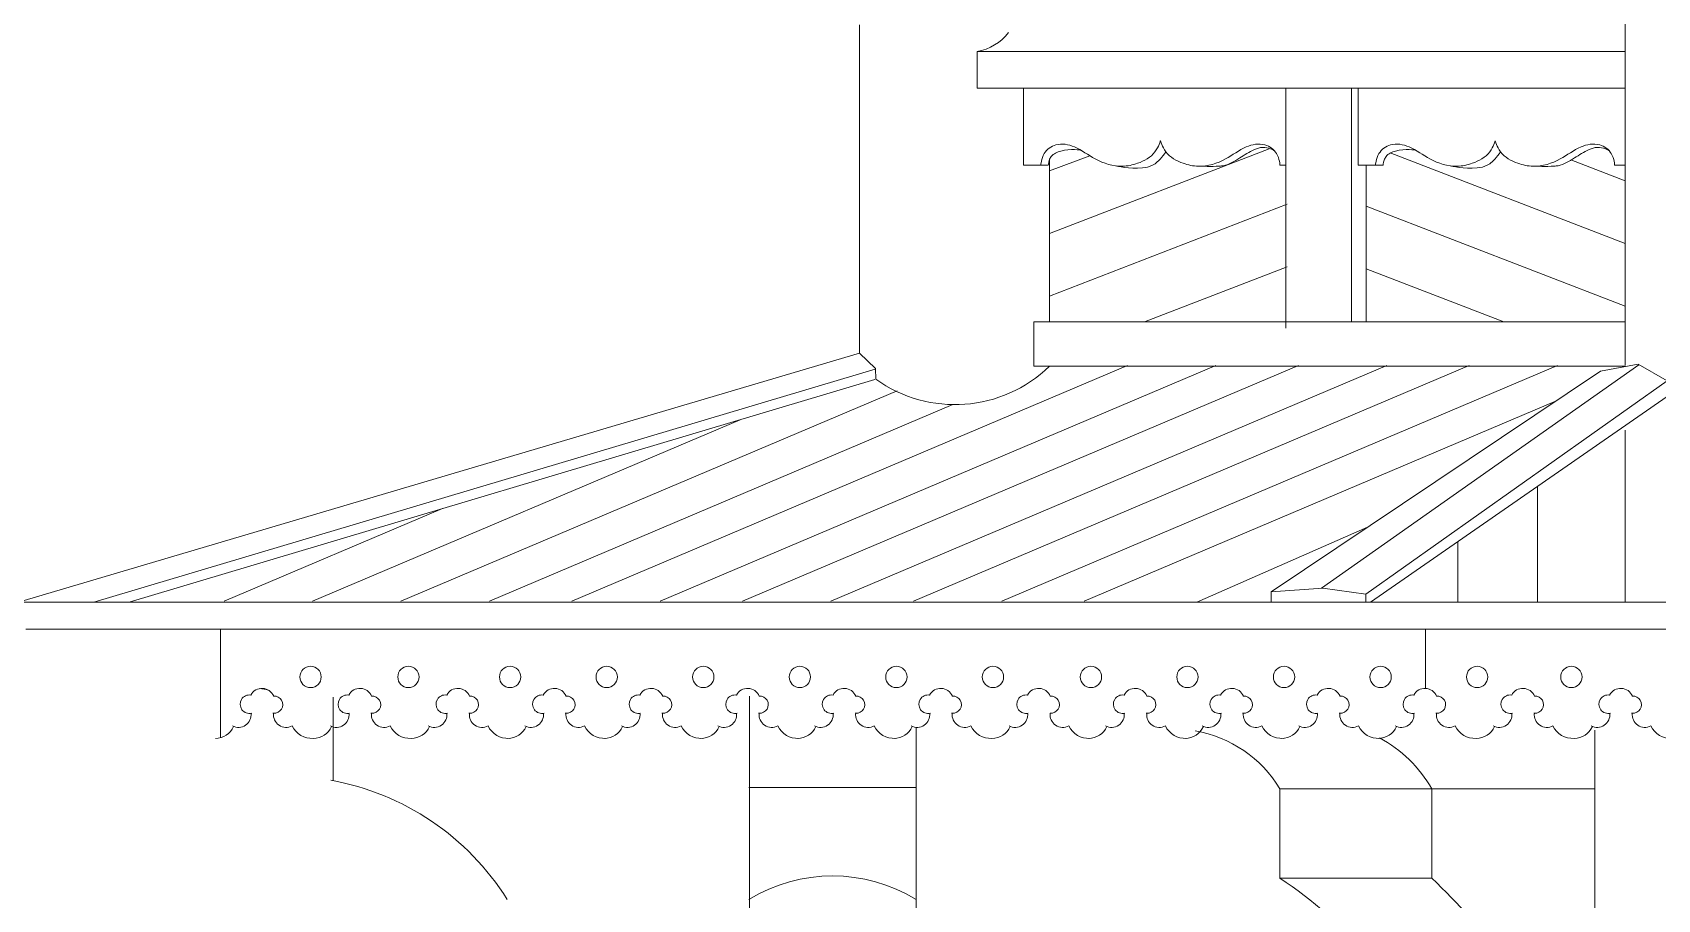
# Model space of a CAD drawing. Header units: millimetres. Extents: x 2399 to 111977, y 1313 to 59551.
# Drawn here: x 92001 to 94920, y 43119 to 44675 of the extents above; entities that cross this region are included whole.
import ezdxf

# ---------------------------------------------------------------- set-up
doc = ezdxf.new("R2010")
doc.units = ezdxf.units.MM
doc.layers.add('main line', color=7, linetype='Continuous', lineweight=13)

msp = doc.modelspace()

# ---------------------------------------------------------------- linework, layer by layer
at = {"layer": 'main line', "color": 7, "linetype": 'Continuous', "lineweight": 13}
for p, q in [((93486.385, 44099.7524), (93486.385, 44689.3849)), ((94861.6403, 44078.4636), (94861.6403, 44695.0792)), ((93697.5978, 44575.4817), (93697.5978, 44641.194)), ((93697.5978, 44641.194), (94861.6403, 44641.194)), ((94861.6403, 44575.4817), (93697.5978, 44575.4817)), ((93780.7741, 44575.4817), (93780.7741, 44437.639)), ((93780.7741, 44575.4817), (93780.7741, 44437.639)), ((94252.424, 44575.4817), (94252.424, 44145.0225)), ((94369.7833, 44575.4817), (94369.7833, 44156.0388)), ((94381.8644, 44437.639), (94381.8644, 44575.4817)), ((93827.4512, 44314.7644), (94222.5039, 44466.9319)), ((93827.4512, 44427.0821), (93900.0224, 44454.3504)), ((93827.4512, 44156.0388), (93827.4512, 44446.3348)), ((94861.6403, 44296.7852), (94439.8059, 44459.2685)), ((94861.6403, 44409.1029), (94763.9439, 44446.7338)), ((93780.7741, 44437.639), (93825.6459, 44437.639)), ((94381.8644, 44437.639), (94426.7362, 44437.639)), ((94396.5343, 44437.639), (94396.5343, 44156.0388)), ((93827.4512, 44202.4467), (94254.7837, 44367.0478)), ((94861.6403, 44184.4675), (94396.5343, 44363.6183)), ((93998.564, 44156.0388), (94254.7837, 44254.7302)), ((94643.8504, 44156.0388), (94396.5343, 44251.3007)), ((93799.7917, 44076.3876), (93799.7917, 44156.0388)), ((94861.6403, 44156.0388), (93799.7917, 44156.0388)), ((93486.385, 44099.7524), (91976.5346, 43653.0779)), ((93486.385, 44099.7524), (93515.5209, 44072.1832)), ((93514.6456, 44071.2866), (92111.5276, 43653.0779)), ((93967.9927, 44077.8236), (92969.801, 43654.5139)), ((94126.7401, 44077.8236), (93128.5485, 43654.5139)), ((94274.719, 44077.8236), (93276.5274, 43654.5139)), ((94433.4665, 44077.8236), (93435.2749, 43654.5139)), ((93515.713, 44053.2614), (93515.5209, 44072.1832)), ((94581.4454, 44077.8236), (93583.2538, 43654.5139)), ((94740.1929, 44077.8236), (93742.0012, 43654.5139)), ((94861.9806, 44076.3876), (93799.7917, 44076.3876)), ((94816.9854, 44067.7659), (94225.7358, 43671.4553)), ((94316.3141, 43677.7982), (94886.2095, 44079.1995)), ((94885.1005, 44079.8326), (94816.9854, 44067.7659)), ((94830.2087, 44076.6294), (94829.8479, 44076.3876)), ((94885.1005, 44079.8326), (94936.7733, 44050.3336)), ((92175.2419, 43653.0779), (93514.2466, 44052.368)), ((94936.7733, 44050.3336), (94395.9037, 43667.2926)), ((93553.9958, 44032.3327), (92663.0747, 43654.5139)), ((93654.2958, 44007.5465), (92821.8221, 43654.5139)), ((94735.2248, 44012.9624), (93889.9801, 43654.5139)), ((94404.2495, 43653.0779), (94936.7733, 44022.1034)), ((93272.5112, 43980.2827), (92504.3272, 43654.5139)), ((94861.4691, 43653.0779), (94861.4691, 43961.6816)), ((94703.8921, 43860.7226), (94703.8921, 43653.0779)), ((92737.6964, 43820.8014), (92345.5798, 43654.5139)), ((94092.3829, 43653.0779), (94398.5712, 43787.3057)), ((94561.0605, 43761.7439), (94561.0605, 43653.0779)), ((94318.5844, 43677.9572), (94225.7358, 43671.4553)), ((94225.7358, 43671.4553), (94225.7358, 43653.0779)), ((94318.5844, 43677.9572), (94395.9037, 43667.2926)), ((94395.9037, 43667.2926), (94395.9037, 43653.0779)), ((95624.6241, 43653.0779), (91976.5346, 43653.0779)), ((95590.3616, 43604.6554), (91989.4394, 43604.6554)), ((92338.8576, 43409.4751), (92338.8576, 43604.6554)), ((94503.0005, 43498.1443), (94503.0005, 43604.6554)), ((92541.1129, 43332.492), (92541.1129, 43482.5671)), ((93288.8886, 41366.0396), (93288.8886, 43484.1973)), ((93588.0987, 43428.5804), (93588.0987, 42711.3893)), ((94806.8814, 43422.9874), (94806.8814, 40699.7372)), ((93588.0987, 43320.4322), (93288.0987, 43320.4322)), ((94241.5572, 43157.1995), (94241.5572, 43317.9479)), ((94514.1316, 43317.9479), (94241.5572, 43317.9479)), ((94806.0915, 43317.9479), (94514.1316, 43317.9479)), ((94514.1316, 43157.1995), (94514.1316, 43317.9479)), ((93588.0987, 43215.7717), (93588.0987, 43020.7197)), ((94241.5572, 43157.1995), (94514.1316, 43157.1995))]:
    msp.add_line(p, q, dxfattribs=at)
at = {"layer": 'main line', "color": 7, "linetype": 'Continuous', "lineweight": 13, "flags": 128}
for points in [[(92395.0096, 43453.5136, -1.219803903), (92393.5791, 43486.1955, -0.63216014), (92434.5431, 43484.1973, -1.067465283), (92434.3084, 43453.5136, 0.60309642), (92467.7001, 43430.7474)], [(92570.8763, 43453.5136, -1.219803903), (92569.4458, 43486.1955, -0.63216014), (92610.4098, 43484.1973, -1.067465283), (92610.1751, 43453.5136, 0.60309642), (92643.5668, 43430.7474)], [(92746.7429, 43453.5136, -1.219803903), (92745.3125, 43486.1955, -0.63216014), (92786.2765, 43484.1973, -1.067465283), (92786.0418, 43453.5136, 0.60309642), (92819.4335, 43430.7474)], [(92746.7429, 43453.5136, -1.219803903), (92745.3125, 43486.1955, -0.63216014), (92786.2765, 43484.1973, -1.067465283), (92786.0418, 43453.5136, 0.60309642), (92819.4335, 43430.7474)], [(92746.7429, 43453.5136, -1.219803903), (92745.3125, 43486.1955, -0.63216014), (92786.2765, 43484.1973, -1.067465283), (92786.0418, 43453.5136, 0.60309642), (92819.4335, 43430.7474)], [(92746.7429, 43453.5136, -1.219803903), (92745.3125, 43486.1955, -0.63216014), (92786.2765, 43484.1973, -1.067465283), (92786.0418, 43453.5136, 0.60309642), (92819.4335, 43430.7474)], [(92746.7429, 43453.5136, -1.219803903), (92745.3125, 43486.1955, -0.63216014), (92786.2765, 43484.1973, -1.067465283), (92786.0418, 43453.5136, 0.60309642), (92819.4335, 43430.7474)], [(92746.7429, 43453.5136, -1.219803903), (92745.3125, 43486.1955, -0.63216014), (92786.2765, 43484.1973, -1.067465283), (92786.0418, 43453.5136, 0.60309642), (92819.4335, 43430.7474)], [(92920.1549, 43453.5136, -1.219803903), (92918.7245, 43486.1955, -0.63216014), (92959.6885, 43484.1973, -1.067465283), (92959.4537, 43453.5136, 0.60309642), (92992.8455, 43430.7474)], [(92920.1549, 43453.5136, -1.219803903), (92918.7245, 43486.1955, -0.63216014), (92959.6885, 43484.1973, -1.067465283), (92959.4537, 43453.5136, 0.60309642), (92992.8455, 43430.7474)], [(92920.1549, 43453.5136, -1.219803903), (92918.7245, 43486.1955, -0.63216014), (92959.6885, 43484.1973, -1.067465283), (92959.4537, 43453.5136, 0.60309642), (92992.8455, 43430.7474)], [(92920.1549, 43453.5136, -1.219803903), (92918.7245, 43486.1955, -0.63216014), (92959.6885, 43484.1973, -1.067465283), (92959.4537, 43453.5136, 0.60309642), (92992.8455, 43430.7474)], [(92920.1549, 43453.5136, -1.219803903), (92918.7245, 43486.1955, -0.63216014), (92959.6885, 43484.1973, -1.067465283), (92959.4537, 43453.5136, 0.60309642), (92992.8455, 43430.7474)], [(92920.1549, 43453.5136, -1.219803903), (92918.7245, 43486.1955, -0.63216014), (92959.6885, 43484.1973, -1.067465283), (92959.4537, 43453.5136, 0.60309642), (92992.8455, 43430.7474)], [(93093.5669, 43453.5136, -1.219803903), (93092.1364, 43486.1955, -0.63216014), (93133.1005, 43484.1973, -1.067465283), (93132.8657, 43453.5136, 0.60309642), (93166.2575, 43430.7474)], [(93093.5669, 43453.5136, -1.219803903), (93092.1364, 43486.1955, -0.63216014), (93133.1005, 43484.1973, -1.067465283), (93132.8657, 43453.5136, 0.60309642), (93166.2575, 43430.7474)], [(93093.5669, 43453.5136, -1.219803903), (93092.1364, 43486.1955, -0.63216014), (93133.1005, 43484.1973, -1.067465283), (93132.8657, 43453.5136, 0.60309642), (93166.2575, 43430.7474)], [(93093.5669, 43453.5136, -1.219803903), (93092.1364, 43486.1955, -0.63216014), (93133.1005, 43484.1973, -1.067465283), (93132.8657, 43453.5136, 0.60309642), (93166.2575, 43430.7474)], [(93093.5669, 43453.5136, -1.219803903), (93092.1364, 43486.1955, -0.63216014), (93133.1005, 43484.1973, -1.067465283), (93132.8657, 43453.5136, 0.60309642), (93166.2575, 43430.7474)], [(93093.5669, 43453.5136, -1.219803903), (93092.1364, 43486.1955, -0.63216014), (93133.1005, 43484.1973, -1.067465283), (93132.8657, 43453.5136, 0.60309642), (93166.2575, 43430.7474)], [(93266.9788, 43453.5136, -1.219803903), (93265.5484, 43486.1955, -0.63216014), (93306.5124, 43484.1973, -1.067465283), (93306.2777, 43453.5136, 0.60309642), (93339.6694, 43430.7474)], [(93266.9788, 43453.5136, -1.219803903), (93265.5484, 43486.1955, -0.63216014), (93306.5124, 43484.1973, -1.067465283), (93306.2777, 43453.5136, 0.60309642), (93339.6694, 43430.7474)], [(93266.9788, 43453.5136, -1.219803903), (93265.5484, 43486.1955, -0.63216014), (93306.5124, 43484.1973, -1.067465283), (93306.2777, 43453.5136, 0.60309642), (93339.6694, 43430.7474)], [(93266.9788, 43453.5136, -1.219803903), (93265.5484, 43486.1955, -0.63216014), (93306.5124, 43484.1973, -1.067465283), (93306.2777, 43453.5136, 0.60309642), (93339.6694, 43430.7474)], [(93266.9788, 43453.5136, -1.219803903), (93265.5484, 43486.1955, -0.63216014), (93306.5124, 43484.1973, -1.067465283), (93306.2777, 43453.5136, 0.60309642), (93339.6694, 43430.7474)], [(93266.9788, 43453.5136, -1.219803903), (93265.5484, 43486.1955, -0.63216014), (93306.5124, 43484.1973, -1.067465283), (93306.2777, 43453.5136, 0.60309642), (93339.6694, 43430.7474)], [(93440.3908, 43453.5136, -1.219803903), (93438.9604, 43486.1955, -0.63216014), (93479.9244, 43484.1973, -1.067465283), (93479.6896, 43453.5136, 0.60309642), (93513.0814, 43430.7474)], [(93440.3908, 43453.5136, -1.219803903), (93438.9604, 43486.1955, -0.63216014), (93479.9244, 43484.1973, -1.067465283), (93479.6896, 43453.5136, 0.60309642), (93513.0814, 43430.7474)], [(93440.3908, 43453.5136, -1.219803903), (93438.9604, 43486.1955, -0.63216014), (93479.9244, 43484.1973, -1.067465283), (93479.6896, 43453.5136, 0.60309642), (93513.0814, 43430.7474)], [(93440.3908, 43453.5136, -1.219803903), (93438.9604, 43486.1955, -0.63216014), (93479.9244, 43484.1973, -1.067465283), (93479.6896, 43453.5136, 0.60309642), (93513.0814, 43430.7474)], [(93440.3908, 43453.5136, -1.219803903), (93438.9604, 43486.1955, -0.63216014), (93479.9244, 43484.1973, -1.067465283), (93479.6896, 43453.5136, 0.60309642), (93513.0814, 43430.7474)], [(93440.3908, 43453.5136, -1.219803903), (93438.9604, 43486.1955, -0.63216014), (93479.9244, 43484.1973, -1.067465283), (93479.6896, 43453.5136, 0.60309642), (93513.0814, 43430.7474)], [(93613.8028, 43453.5136, -1.219803903), (93612.3723, 43486.1955, -0.63216014), (93653.3364, 43484.1973, -1.067465283), (93653.1016, 43453.5136, 0.60309642), (93686.4934, 43430.7474)], [(93613.8028, 43453.5136, -1.219803903), (93612.3723, 43486.1955, -0.63216014), (93653.3364, 43484.1973, -1.067465283), (93653.1016, 43453.5136, 0.60309642), (93686.4934, 43430.7474)], [(93613.8028, 43453.5136, -1.219803903), (93612.3723, 43486.1955, -0.63216014), (93653.3364, 43484.1973, -1.067465283), (93653.1016, 43453.5136, 0.60309642), (93686.4934, 43430.7474)], [(93613.8028, 43453.5136, -1.219803903), (93612.3723, 43486.1955, -0.63216014), (93653.3364, 43484.1973, -1.067465283), (93653.1016, 43453.5136, 0.60309642), (93686.4934, 43430.7474)], [(93613.8028, 43453.5136, -1.219803903), (93612.3723, 43486.1955, -0.63216014), (93653.3364, 43484.1973, -1.067465283), (93653.1016, 43453.5136, 0.60309642), (93686.4934, 43430.7474)], [(93613.8028, 43453.5136, -1.219803903), (93612.3723, 43486.1955, -0.63216014), (93653.3364, 43484.1973, -1.067465283), (93653.1016, 43453.5136, 0.60309642), (93686.4934, 43430.7474)], [(93789.6695, 43453.5136, -1.219803903), (93788.239, 43486.1955, -0.63216014), (93829.203, 43484.1973, -1.067465283), (93828.9683, 43453.5136, 0.60309642), (93862.3601, 43430.7474)], [(93789.6695, 43453.5136, -1.219803903), (93788.239, 43486.1955, -0.63216014), (93829.203, 43484.1973, -1.067465283), (93828.9683, 43453.5136, 0.60309642), (93862.3601, 43430.7474)], [(93789.6695, 43453.5136, -1.219803903), (93788.239, 43486.1955, -0.63216014), (93829.203, 43484.1973, -1.067465283), (93828.9683, 43453.5136, 0.60309642), (93862.3601, 43430.7474)], [(93789.6695, 43453.5136, -1.219803903), (93788.239, 43486.1955, -0.63216014), (93829.203, 43484.1973, -1.067465283), (93828.9683, 43453.5136, 0.60309642), (93862.3601, 43430.7474)], [(93789.6695, 43453.5136, -1.219803903), (93788.239, 43486.1955, -0.63216014), (93829.203, 43484.1973, -1.067465283), (93828.9683, 43453.5136, 0.60309642), (93862.3601, 43430.7474)], [(93789.6695, 43453.5136, -1.219803903), (93788.239, 43486.1955, -0.63216014), (93829.203, 43484.1973, -1.067465283), (93828.9683, 43453.5136, 0.60309642), (93862.3601, 43430.7474)], [(93963.0814, 43453.5136, -1.219803903), (93961.651, 43486.1955, -0.63216014), (94002.615, 43484.1973, -1.067465283), (94002.3803, 43453.5136, 0.60309642), (94035.772, 43430.7474)], [(93963.0814, 43453.5136, -1.219803903), (93961.651, 43486.1955, -0.63216014), (94002.615, 43484.1973, -1.067465283), (94002.3803, 43453.5136, 0.60309642), (94035.772, 43430.7474)], [(93963.0814, 43453.5136, -1.219803903), (93961.651, 43486.1955, -0.63216014), (94002.615, 43484.1973, -1.067465283), (94002.3803, 43453.5136, 0.60309642), (94035.772, 43430.7474)], [(93963.0814, 43453.5136, -1.219803903), (93961.651, 43486.1955, -0.63216014), (94002.615, 43484.1973, -1.067465283), (94002.3803, 43453.5136, 0.60309642), (94035.772, 43430.7474)], [(93963.0814, 43453.5136, -1.219803903), (93961.651, 43486.1955, -0.63216014), (94002.615, 43484.1973, -1.067465283), (94002.3803, 43453.5136, 0.60309642), (94035.772, 43430.7474)], [(93963.0814, 43453.5136, -1.219803903), (93961.651, 43486.1955, -0.63216014), (94002.615, 43484.1973, -1.067465283), (94002.3803, 43453.5136, 0.60309642), (94035.772, 43430.7474)], [(94136.4934, 43453.5136, -1.219803903), (94135.063, 43486.1955, -0.63216014), (94176.027, 43484.1973, -1.067465283), (94175.7922, 43453.5136, 0.60309642), (94209.184, 43430.7474)], [(94136.4934, 43453.5136, -1.219803903), (94135.063, 43486.1955, -0.63216014), (94176.027, 43484.1973, -1.067465283), (94175.7922, 43453.5136, 0.60309642), (94209.184, 43430.7474)], [(94136.4934, 43453.5136, -1.219803903), (94135.063, 43486.1955, -0.63216014), (94176.027, 43484.1973, -1.067465283), (94175.7922, 43453.5136, 0.60309642), (94209.184, 43430.7474)], [(94136.4934, 43453.5136, -1.219803903), (94135.063, 43486.1955, -0.63216014), (94176.027, 43484.1973, -1.067465283), (94175.7922, 43453.5136, 0.60309642), (94209.184, 43430.7474)], [(94136.4934, 43453.5136, -1.219803903), (94135.063, 43486.1955, -0.63216014), (94176.027, 43484.1973, -1.067465283), (94175.7922, 43453.5136, 0.60309642), (94209.184, 43430.7474)], [(94136.4934, 43453.5136, -1.219803903), (94135.063, 43486.1955, -0.63216014), (94176.027, 43484.1973, -1.067465283), (94175.7922, 43453.5136, 0.60309642), (94209.184, 43430.7474)], [(94309.9054, 43453.5136, -1.219803903), (94308.4749, 43486.1955, -0.63216014), (94349.4389, 43484.1973, -1.067465283), (94349.2042, 43453.5136, 0.60309642), (94382.596, 43430.7474)], [(94309.9054, 43453.5136, -1.219803903), (94308.4749, 43486.1955, -0.63216014), (94349.4389, 43484.1973, -1.067465283), (94349.2042, 43453.5136, 0.60309642), (94382.596, 43430.7474)], [(94309.9054, 43453.5136, -1.219803903), (94308.4749, 43486.1955, -0.63216014), (94349.4389, 43484.1973, -1.067465283), (94349.2042, 43453.5136, 0.60309642), (94382.596, 43430.7474)], [(94309.9054, 43453.5136, -1.219803903), (94308.4749, 43486.1955, -0.63216014), (94349.4389, 43484.1973, -1.067465283), (94349.2042, 43453.5136, 0.60309642), (94382.596, 43430.7474)], [(94309.9054, 43453.5136, -1.219803903), (94308.4749, 43486.1955, -0.63216014), (94349.4389, 43484.1973, -1.067465283), (94349.2042, 43453.5136, 0.60309642), (94382.596, 43430.7474)], [(94309.9054, 43453.5136, -1.219803903), (94308.4749, 43486.1955, -0.63216014), (94349.4389, 43484.1973, -1.067465283), (94349.2042, 43453.5136, 0.60309642), (94382.596, 43430.7474)], [(94483.3173, 43453.5136, -1.219803903), (94481.8869, 43486.1955, -0.63216014), (94522.8509, 43484.1973, -1.067465283), (94522.6162, 43453.5136, 0.60309642), (94556.0079, 43430.7474)], [(94483.3173, 43453.5136, -1.219803903), (94481.8869, 43486.1955, -0.63216014), (94522.8509, 43484.1973, -1.067465283), (94522.6162, 43453.5136, 0.60309642), (94556.0079, 43430.7474)], [(94483.3173, 43453.5136, -1.219803903), (94481.8869, 43486.1955, -0.63216014), (94522.8509, 43484.1973, -1.067465283), (94522.6162, 43453.5136, 0.60309642), (94556.0079, 43430.7474)], [(94483.3173, 43453.5136, -1.219803903), (94481.8869, 43486.1955, -0.63216014), (94522.8509, 43484.1973, -1.067465283), (94522.6162, 43453.5136, 0.60309642), (94556.0079, 43430.7474)], [(94483.3173, 43453.5136, -1.219803903), (94481.8869, 43486.1955, -0.63216014), (94522.8509, 43484.1973, -1.067465283), (94522.6162, 43453.5136, 0.60309642), (94556.0079, 43430.7474)], [(94483.3173, 43453.5136, -1.219803903), (94481.8869, 43486.1955, -0.63216014), (94522.8509, 43484.1973, -1.067465283), (94522.6162, 43453.5136, 0.60309642), (94556.0079, 43430.7474)], [(94659.184, 43453.5136, -1.219803903), (94657.7536, 43486.1955, -0.63216014), (94698.7176, 43484.1973, -1.067465283), (94698.4828, 43453.5136, 0.60309642), (94731.8746, 43430.7474)], [(94659.184, 43453.5136, -1.219803903), (94657.7536, 43486.1955, -0.63216014), (94698.7176, 43484.1973, -1.067465283), (94698.4828, 43453.5136, 0.60309642), (94731.8746, 43430.7474)], [(94659.184, 43453.5136, -1.219803903), (94657.7536, 43486.1955, -0.63216014), (94698.7176, 43484.1973, -1.067465283), (94698.4828, 43453.5136, 0.60309642), (94731.8746, 43430.7474)], [(94659.184, 43453.5136, -1.219803903), (94657.7536, 43486.1955, -0.63216014), (94698.7176, 43484.1973, -1.067465283), (94698.4828, 43453.5136, 0.60309642), (94731.8746, 43430.7474)], [(94659.184, 43453.5136, -1.219803903), (94657.7536, 43486.1955, -0.63216014), (94698.7176, 43484.1973, -1.067465283), (94698.4828, 43453.5136, 0.60309642), (94731.8746, 43430.7474)], [(94659.184, 43453.5136, -1.219803903), (94657.7536, 43486.1955, -0.63216014), (94698.7176, 43484.1973, -1.067465283), (94698.4828, 43453.5136, 0.60309642), (94731.8746, 43430.7474)], [(94835.0507, 43453.5136, -1.219803903), (94833.6203, 43486.1955, -0.63216014), (94874.5843, 43484.1973, -1.067465283), (94874.3495, 43453.5136, 0.60309642), (94907.7413, 43430.7474)], [(94835.0507, 43453.5136, -1.219803903), (94833.6203, 43486.1955, -0.63216014), (94874.5843, 43484.1973, -1.067465283), (94874.3495, 43453.5136, 0.60309642), (94907.7413, 43430.7474)], [(94835.0507, 43453.5136, -1.219803903), (94833.6203, 43486.1955, -0.63216014), (94874.5843, 43484.1973, -1.067465283), (94874.3495, 43453.5136, 0.60309642), (94907.7413, 43430.7474)], [(94835.0507, 43453.5136, -1.219803903), (94833.6203, 43486.1955, -0.63216014), (94874.5843, 43484.1973, -1.067465283), (94874.3495, 43453.5136, 0.60309642), (94907.7413, 43430.7474)], [(94835.0507, 43453.5136, -1.219803903), (94833.6203, 43486.1955, -0.63216014), (94874.5843, 43484.1973, -1.067465283), (94874.3495, 43453.5136, 0.60309642), (94907.7413, 43430.7474)], [(94835.0507, 43453.5136, -1.219803903), (94833.6203, 43486.1955, -0.63216014), (94874.5843, 43484.1973, -1.067465283), (94874.3495, 43453.5136, 0.60309642), (94907.7413, 43430.7474)], [(92393.8118, 43453.5136, -0.60309642), (92360.4201, 43430.7474)], [(92433.1107, 43453.5136, 0.017938026), (92434.282, 43453.2697)], [(92433.1107, 43453.5136, 0.017938026), (92434.282, 43453.2697)], [(92433.1107, 43453.5136, 0.017938026), (92434.282, 43453.2697)], [(92433.1107, 43453.5136, 0.017938026), (92434.282, 43453.2697)], [(92433.1107, 43453.5136, 0.017938026), (92434.282, 43453.2697)], [(92433.1107, 43453.5136, 0.017938026), (92434.282, 43453.2697)], [(92569.6785, 43453.5136, -0.60309642), (92536.2868, 43430.7474)], [(92608.9774, 43453.5136, 0.017938026), (92610.1487, 43453.2697)], [(92608.9774, 43453.5136, 0.017938026), (92610.1487, 43453.2697)], [(92608.9774, 43453.5136, 0.017938026), (92610.1487, 43453.2697)], [(92608.9774, 43453.5136, 0.017938026), (92610.1487, 43453.2697)], [(92608.9774, 43453.5136, 0.017938026), (92610.1487, 43453.2697)], [(92608.9774, 43453.5136, 0.017938026), (92610.1487, 43453.2697)], [(92745.5452, 43453.5136, -0.60309642), (92712.1535, 43430.7474)], [(92745.5452, 43453.5136, -0.60309642), (92712.1535, 43430.7474)], [(92745.5452, 43453.5136, -0.60309642), (92712.1535, 43430.7474)], [(92745.5452, 43453.5136, -0.60309642), (92712.1535, 43430.7474)], [(92745.5452, 43453.5136, -0.60309642), (92712.1535, 43430.7474)], [(92745.5452, 43453.5136, -0.60309642), (92712.1535, 43430.7474)], [(92784.8441, 43453.5136, 0.017938026), (92786.0154, 43453.2697)], [(92784.8441, 43453.5136, 0.017938026), (92786.0154, 43453.2697)], [(92784.8441, 43453.5136, 0.017938026), (92786.0154, 43453.2697)], [(92784.8441, 43453.5136, 0.017938026), (92786.0154, 43453.2697)], [(92784.8441, 43453.5136, 0.017938026), (92786.0154, 43453.2697)], [(92784.8441, 43453.5136, 0.017938026), (92786.0154, 43453.2697)], [(92918.9572, 43453.5136, -0.60309642), (92885.5654, 43430.7474)], [(92918.9572, 43453.5136, -0.60309642), (92885.5654, 43430.7474)], [(92918.9572, 43453.5136, -0.60309642), (92885.5654, 43430.7474)], [(92918.9572, 43453.5136, -0.60309642), (92885.5654, 43430.7474)], [(92918.9572, 43453.5136, -0.60309642), (92885.5654, 43430.7474)], [(92918.9572, 43453.5136, -0.60309642), (92885.5654, 43430.7474)], [(92958.256, 43453.5136, 0.017938026), (92959.4274, 43453.2697)], [(92958.256, 43453.5136, 0.017938026), (92959.4274, 43453.2697)], [(92958.256, 43453.5136, 0.017938026), (92959.4274, 43453.2697)], [(92958.256, 43453.5136, 0.017938026), (92959.4274, 43453.2697)], [(92958.256, 43453.5136, 0.017938026), (92959.4274, 43453.2697)], [(92958.256, 43453.5136, 0.017938026), (92959.4274, 43453.2697)], [(93092.3692, 43453.5136, -0.60309642), (93058.9774, 43430.7474)], [(93092.3692, 43453.5136, -0.60309642), (93058.9774, 43430.7474)], [(93092.3692, 43453.5136, -0.60309642), (93058.9774, 43430.7474)], [(93092.3692, 43453.5136, -0.60309642), (93058.9774, 43430.7474)], [(93092.3692, 43453.5136, -0.60309642), (93058.9774, 43430.7474)], [(93092.3692, 43453.5136, -0.60309642), (93058.9774, 43430.7474)], [(93131.668, 43453.5136, 0.017938026), (93132.8393, 43453.2697)], [(93131.668, 43453.5136, 0.017938026), (93132.8393, 43453.2697)], [(93131.668, 43453.5136, 0.017938026), (93132.8393, 43453.2697)], [(93131.668, 43453.5136, 0.017938026), (93132.8393, 43453.2697)], [(93131.668, 43453.5136, 0.017938026), (93132.8393, 43453.2697)], [(93131.668, 43453.5136, 0.017938026), (93132.8393, 43453.2697)], [(93265.7811, 43453.5136, -0.60309642), (93232.3894, 43430.7474)], [(93265.7811, 43453.5136, -0.60309642), (93232.3894, 43430.7474)], [(93265.7811, 43453.5136, -0.60309642), (93232.3894, 43430.7474)], [(93265.7811, 43453.5136, -0.60309642), (93232.3894, 43430.7474)], [(93265.7811, 43453.5136, -0.60309642), (93232.3894, 43430.7474)], [(93265.7811, 43453.5136, -0.60309642), (93232.3894, 43430.7474)], [(93305.08, 43453.5136, 0.017938026), (93306.2513, 43453.2697)], [(93305.08, 43453.5136, 0.017938026), (93306.2513, 43453.2697)], [(93305.08, 43453.5136, 0.017938026), (93306.2513, 43453.2697)], [(93305.08, 43453.5136, 0.017938026), (93306.2513, 43453.2697)], [(93305.08, 43453.5136, 0.017938026), (93306.2513, 43453.2697)], [(93305.08, 43453.5136, 0.017938026), (93306.2513, 43453.2697)], [(93439.1931, 43453.5136, -0.60309642), (93405.8013, 43430.7474)], [(93439.1931, 43453.5136, -0.60309642), (93405.8013, 43430.7474)], [(93439.1931, 43453.5136, -0.60309642), (93405.8013, 43430.7474)], [(93439.1931, 43453.5136, -0.60309642), (93405.8013, 43430.7474)], [(93439.1931, 43453.5136, -0.60309642), (93405.8013, 43430.7474)], [(93439.1931, 43453.5136, -0.60309642), (93405.8013, 43430.7474)], [(93478.4919, 43453.5136, 0.017938026), (93479.6633, 43453.2697)], [(93478.4919, 43453.5136, 0.017938026), (93479.6633, 43453.2697)], [(93478.4919, 43453.5136, 0.017938026), (93479.6633, 43453.2697)], [(93478.4919, 43453.5136, 0.017938026), (93479.6633, 43453.2697)], [(93478.4919, 43453.5136, 0.017938026), (93479.6633, 43453.2697)], [(93478.4919, 43453.5136, 0.017938026), (93479.6633, 43453.2697)], [(93612.6051, 43453.5136, -0.60309642), (93579.2133, 43430.7474)], [(93612.6051, 43453.5136, -0.60309642), (93579.2133, 43430.7474)], [(93612.6051, 43453.5136, -0.60309642), (93579.2133, 43430.7474)], [(93612.6051, 43453.5136, -0.60309642), (93579.2133, 43430.7474)], [(93612.6051, 43453.5136, -0.60309642), (93579.2133, 43430.7474)], [(93612.6051, 43453.5136, -0.60309642), (93579.2133, 43430.7474)], [(93651.9039, 43453.5136, 0.017938026), (93653.0752, 43453.2697)], [(93651.9039, 43453.5136, 0.017938026), (93653.0752, 43453.2697)], [(93651.9039, 43453.5136, 0.017938026), (93653.0752, 43453.2697)], [(93651.9039, 43453.5136, 0.017938026), (93653.0752, 43453.2697)], [(93651.9039, 43453.5136, 0.017938026), (93653.0752, 43453.2697)], [(93651.9039, 43453.5136, 0.017938026), (93653.0752, 43453.2697)], [(93788.4718, 43453.5136, -0.60309642), (93755.08, 43430.7474)], [(93788.4718, 43453.5136, -0.60309642), (93755.08, 43430.7474)], [(93788.4718, 43453.5136, -0.60309642), (93755.08, 43430.7474)], [(93788.4718, 43453.5136, -0.60309642), (93755.08, 43430.7474)], [(93788.4718, 43453.5136, -0.60309642), (93755.08, 43430.7474)], [(93788.4718, 43453.5136, -0.60309642), (93755.08, 43430.7474)], [(93961.8837, 43453.5136, -0.60309642), (93928.492, 43430.7474)], [(93961.8837, 43453.5136, -0.60309642), (93928.492, 43430.7474)], [(93961.8837, 43453.5136, -0.60309642), (93928.492, 43430.7474)], [(93961.8837, 43453.5136, -0.60309642), (93928.492, 43430.7474)], [(93961.8837, 43453.5136, -0.60309642), (93928.492, 43430.7474)], [(93961.8837, 43453.5136, -0.60309642), (93928.492, 43430.7474)], [(94001.1825, 43453.5136, 0.017938026), (94002.3539, 43453.2697)], [(94001.1825, 43453.5136, 0.017938026), (94002.3539, 43453.2697)], [(94001.1825, 43453.5136, 0.017938026), (94002.3539, 43453.2697)], [(94001.1825, 43453.5136, 0.017938026), (94002.3539, 43453.2697)], [(94001.1825, 43453.5136, 0.017938026), (94002.3539, 43453.2697)], [(94001.1825, 43453.5136, 0.017938026), (94002.3539, 43453.2697)], [(94135.2957, 43453.5136, -0.60309642), (94101.9039, 43430.7474)], [(94135.2957, 43453.5136, -0.60309642), (94101.9039, 43430.7474)], [(94135.2957, 43453.5136, -0.60309642), (94101.9039, 43430.7474)], [(94135.2957, 43453.5136, -0.60309642), (94101.9039, 43430.7474)], [(94135.2957, 43453.5136, -0.60309642), (94101.9039, 43430.7474)], [(94135.2957, 43453.5136, -0.60309642), (94101.9039, 43430.7474)], [(94174.5945, 43453.5136, 0.017938026), (94175.7659, 43453.2697)], [(94174.5945, 43453.5136, 0.017938026), (94175.7659, 43453.2697)], [(94174.5945, 43453.5136, 0.017938026), (94175.7659, 43453.2697)], [(94174.5945, 43453.5136, 0.017938026), (94175.7659, 43453.2697)], [(94174.5945, 43453.5136, 0.017938026), (94175.7659, 43453.2697)], [(94174.5945, 43453.5136, 0.017938026), (94175.7659, 43453.2697)], [(94308.7077, 43453.5136, -0.60309642), (94275.3159, 43430.7474)], [(94308.7077, 43453.5136, -0.60309642), (94275.3159, 43430.7474)], [(94308.7077, 43453.5136, -0.60309642), (94275.3159, 43430.7474)], [(94308.7077, 43453.5136, -0.60309642), (94275.3159, 43430.7474)], [(94308.7077, 43453.5136, -0.60309642), (94275.3159, 43430.7474)], [(94308.7077, 43453.5136, -0.60309642), (94275.3159, 43430.7474)], [(94348.0065, 43453.5136, 0.017938026), (94349.1778, 43453.2697)], [(94348.0065, 43453.5136, 0.017938026), (94349.1778, 43453.2697)], [(94348.0065, 43453.5136, 0.017938026), (94349.1778, 43453.2697)], [(94348.0065, 43453.5136, 0.017938026), (94349.1778, 43453.2697)], [(94348.0065, 43453.5136, 0.017938026), (94349.1778, 43453.2697)], [(94348.0065, 43453.5136, 0.017938026), (94349.1778, 43453.2697)], [(94482.1196, 43453.5136, -0.60309642), (94448.7279, 43430.7474)], [(94482.1196, 43453.5136, -0.60309642), (94448.7279, 43430.7474)], [(94482.1196, 43453.5136, -0.60309642), (94448.7279, 43430.7474)], [(94482.1196, 43453.5136, -0.60309642), (94448.7279, 43430.7474)], [(94482.1196, 43453.5136, -0.60309642), (94448.7279, 43430.7474)], [(94482.1196, 43453.5136, -0.60309642), (94448.7279, 43430.7474)], [(94521.4184, 43453.5136, 0.017938026), (94522.5898, 43453.2697)], [(94521.4184, 43453.5136, 0.017938026), (94522.5898, 43453.2697)], [(94521.4184, 43453.5136, 0.017938026), (94522.5898, 43453.2697)], [(94521.4184, 43453.5136, 0.017938026), (94522.5898, 43453.2697)], [(94521.4184, 43453.5136, 0.017938026), (94522.5898, 43453.2697)], [(94521.4184, 43453.5136, 0.017938026), (94522.5898, 43453.2697)], [(94657.9863, 43453.5136, -0.60309642), (94624.5946, 43430.7474)], [(94657.9863, 43453.5136, -0.60309642), (94624.5946, 43430.7474)], [(94657.9863, 43453.5136, -0.60309642), (94624.5946, 43430.7474)], [(94657.9863, 43453.5136, -0.60309642), (94624.5946, 43430.7474)], [(94657.9863, 43453.5136, -0.60309642), (94624.5946, 43430.7474)], [(94657.9863, 43453.5136, -0.60309642), (94624.5946, 43430.7474)], [(94697.2851, 43453.5136, 0.017938026), (94698.4565, 43453.2697)], [(94697.2851, 43453.5136, 0.017938026), (94698.4565, 43453.2697)], [(94697.2851, 43453.5136, 0.017938026), (94698.4565, 43453.2697)], [(94697.2851, 43453.5136, 0.017938026), (94698.4565, 43453.2697)], [(94697.2851, 43453.5136, 0.017938026), (94698.4565, 43453.2697)], [(94697.2851, 43453.5136, 0.017938026), (94698.4565, 43453.2697)], [(94833.853, 43453.5136, -0.60309642), (94800.4613, 43430.7474)], [(94833.853, 43453.5136, -0.60309642), (94800.4613, 43430.7474)], [(94833.853, 43453.5136, -0.60309642), (94800.4613, 43430.7474)], [(94833.853, 43453.5136, -0.60309642), (94800.4613, 43430.7474)], [(94833.853, 43453.5136, -0.60309642), (94800.4613, 43430.7474)], [(94833.853, 43453.5136, -0.60309642), (94800.4613, 43430.7474)], [(94873.1518, 43453.5136, 0.017938026), (94874.3232, 43453.2697)], [(94873.1518, 43453.5136, 0.017938026), (94874.3232, 43453.2697)], [(94873.1518, 43453.5136, 0.017938026), (94874.3232, 43453.2697)], [(94873.1518, 43453.5136, 0.017938026), (94874.3232, 43453.2697)], [(94873.1518, 43453.5136, 0.017938026), (94874.3232, 43453.2697)], [(94873.1518, 43453.5136, 0.017938026), (94874.3232, 43453.2697)], [(92362.5345, 43429.7625, -0.304535594), (92329.7611, 43408.4038)], [(92362.5345, 43429.7625, -0.304535594), (92329.7611, 43408.4038)], [(92362.5345, 43429.7625, -0.304535594), (92329.7611, 43408.4038)], [(92362.5345, 43429.7625, -0.304535594), (92329.7611, 43408.4038)], [(92362.5345, 43429.7625, -0.304535594), (92329.7611, 43408.4038)], [(92362.5345, 43429.7625, -0.304535594), (92329.7611, 43408.4038)], [(92505.6278, 43408.4038, -0.304535594), (92467.7001, 43430.7474)], [(92505.6278, 43408.4038, -0.304535594), (92467.7001, 43430.7474)], [(92505.6278, 43408.4038, -0.304535594), (92467.7001, 43430.7474)], [(92505.6278, 43408.4038, -0.304535594), (92467.7001, 43430.7474)], [(92505.6278, 43408.4038, -0.304535594), (92467.7001, 43430.7474)], [(92505.6278, 43408.4038, -0.304535594), (92467.7001, 43430.7474)], [(92538.4012, 43429.7625, -0.304535594), (92505.6278, 43408.4038)], [(92538.4012, 43429.7625, -0.304535594), (92505.6278, 43408.4038)], [(92538.4012, 43429.7625, -0.304535594), (92505.6278, 43408.4038)], [(92538.4012, 43429.7625, -0.304535594), (92505.6278, 43408.4038)], [(92538.4012, 43429.7625, -0.304535594), (92505.6278, 43408.4038)], [(92538.4012, 43429.7625, -0.304535594), (92505.6278, 43408.4038)], [(92681.4945, 43408.4038, -0.304535594), (92643.5668, 43430.7474)], [(92681.4945, 43408.4038, -0.304535594), (92643.5668, 43430.7474)], [(92681.4945, 43408.4038, -0.304535594), (92643.5668, 43430.7474)], [(92681.4945, 43408.4038, -0.304535594), (92643.5668, 43430.7474)], [(92681.4945, 43408.4038, -0.304535594), (92643.5668, 43430.7474)], [(92681.4945, 43408.4038, -0.304535594), (92643.5668, 43430.7474)], [(92714.2679, 43429.7625, -0.304535594), (92681.4945, 43408.4038)], [(92714.2679, 43429.7625, -0.304535594), (92681.4945, 43408.4038)], [(92714.2679, 43429.7625, -0.304535594), (92681.4945, 43408.4038)], [(92714.2679, 43429.7625, -0.304535594), (92681.4945, 43408.4038)], [(92714.2679, 43429.7625, -0.304535594), (92681.4945, 43408.4038)], [(92714.2679, 43429.7625, -0.304535594), (92681.4945, 43408.4038)], [(92857.3612, 43408.4038, -0.304535594), (92819.4335, 43430.7474)], [(92857.3612, 43408.4038, -0.304535594), (92819.4335, 43430.7474)], [(92857.3612, 43408.4038, -0.304535594), (92819.4335, 43430.7474)], [(92857.3612, 43408.4038, -0.304535594), (92819.4335, 43430.7474)], [(92857.3612, 43408.4038, -0.304535594), (92819.4335, 43430.7474)], [(92857.3612, 43408.4038, -0.304535594), (92819.4335, 43430.7474)], [(92887.6799, 43429.7625, -0.304535594), (92854.9065, 43408.4038)], [(92887.6799, 43429.7625, -0.304535594), (92854.9065, 43408.4038)], [(92887.6799, 43429.7625, -0.304535594), (92854.9065, 43408.4038)], [(92887.6799, 43429.7625, -0.304535594), (92854.9065, 43408.4038)], [(92887.6799, 43429.7625, -0.304535594), (92854.9065, 43408.4038)], [(92887.6799, 43429.7625, -0.304535594), (92854.9065, 43408.4038)], [(93030.7732, 43408.4038, -0.304535594), (92992.8455, 43430.7474)], [(93030.7732, 43408.4038, -0.304535594), (92992.8455, 43430.7474)], [(93030.7732, 43408.4038, -0.304535594), (92992.8455, 43430.7474)], [(93030.7732, 43408.4038, -0.304535594), (92992.8455, 43430.7474)], [(93030.7732, 43408.4038, -0.304535594), (92992.8455, 43430.7474)], [(93030.7732, 43408.4038, -0.304535594), (92992.8455, 43430.7474)], [(93061.0918, 43429.7625, -0.304535594), (93028.3185, 43408.4038)], [(93061.0918, 43429.7625, -0.304535594), (93028.3185, 43408.4038)], [(93061.0918, 43429.7625, -0.304535594), (93028.3185, 43408.4038)], [(93061.0918, 43429.7625, -0.304535594), (93028.3185, 43408.4038)], [(93061.0918, 43429.7625, -0.304535594), (93028.3185, 43408.4038)], [(93061.0918, 43429.7625, -0.304535594), (93028.3185, 43408.4038)], [(93204.1852, 43408.4038, -0.304535594), (93166.2575, 43430.7474)], [(93204.1852, 43408.4038, -0.304535594), (93166.2575, 43430.7474)], [(93204.1852, 43408.4038, -0.304535594), (93166.2575, 43430.7474)], [(93204.1852, 43408.4038, -0.304535594), (93166.2575, 43430.7474)], [(93204.1852, 43408.4038, -0.304535594), (93166.2575, 43430.7474)], [(93204.1852, 43408.4038, -0.304535594), (93166.2575, 43430.7474)], [(93234.5038, 43429.7625, -0.304535594), (93201.7304, 43408.4038)], [(93234.5038, 43429.7625, -0.304535594), (93201.7304, 43408.4038)], [(93234.5038, 43429.7625, -0.304535594), (93201.7304, 43408.4038)], [(93234.5038, 43429.7625, -0.304535594), (93201.7304, 43408.4038)], [(93234.5038, 43429.7625, -0.304535594), (93201.7304, 43408.4038)], [(93234.5038, 43429.7625, -0.304535594), (93201.7304, 43408.4038)], [(93377.5971, 43408.4038, -0.304535594), (93339.6694, 43430.7474)], [(93377.5971, 43408.4038, -0.304535594), (93339.6694, 43430.7474)], [(93377.5971, 43408.4038, -0.304535594), (93339.6694, 43430.7474)], [(93377.5971, 43408.4038, -0.304535594), (93339.6694, 43430.7474)], [(93377.5971, 43408.4038, -0.304535594), (93339.6694, 43430.7474)], [(93377.5971, 43408.4038, -0.304535594), (93339.6694, 43430.7474)], [(93407.9158, 43429.7625, -0.304535594), (93375.1424, 43408.4038)], [(93407.9158, 43429.7625, -0.304535594), (93375.1424, 43408.4038)], [(93407.9158, 43429.7625, -0.304535594), (93375.1424, 43408.4038)], [(93407.9158, 43429.7625, -0.304535594), (93375.1424, 43408.4038)], [(93407.9158, 43429.7625, -0.304535594), (93375.1424, 43408.4038)], [(93407.9158, 43429.7625, -0.304535594), (93375.1424, 43408.4038)], [(93551.0091, 43408.4038, -0.304535594), (93513.0814, 43430.7474)], [(93551.0091, 43408.4038, -0.304535594), (93513.0814, 43430.7474)], [(93551.0091, 43408.4038, -0.304535594), (93513.0814, 43430.7474)], [(93551.0091, 43408.4038, -0.304535594), (93513.0814, 43430.7474)], [(93551.0091, 43408.4038, -0.304535594), (93513.0814, 43430.7474)], [(93551.0091, 43408.4038, -0.304535594), (93513.0814, 43430.7474)], [(93581.3277, 43429.7625, -0.304535594), (93548.5544, 43408.4038)], [(93581.3277, 43429.7625, -0.304535594), (93548.5544, 43408.4038)], [(93581.3277, 43429.7625, -0.304535594), (93548.5544, 43408.4038)], [(93581.3277, 43429.7625, -0.304535594), (93548.5544, 43408.4038)], [(93581.3277, 43429.7625, -0.304535594), (93548.5544, 43408.4038)], [(93581.3277, 43429.7625, -0.304535594), (93548.5544, 43408.4038)], [(93724.421, 43408.4038, -0.304535594), (93686.4934, 43430.7474)], [(93724.421, 43408.4038, -0.304535594), (93686.4934, 43430.7474)], [(93724.421, 43408.4038, -0.304535594), (93686.4934, 43430.7474)], [(93724.421, 43408.4038, -0.304535594), (93686.4934, 43430.7474)], [(93724.421, 43408.4038, -0.304535594), (93686.4934, 43430.7474)], [(93724.421, 43408.4038, -0.304535594), (93686.4934, 43430.7474)], [(93757.1944, 43429.7625, -0.304535594), (93724.421, 43408.4038)], [(93757.1944, 43429.7625, -0.304535594), (93724.421, 43408.4038)], [(93757.1944, 43429.7625, -0.304535594), (93724.421, 43408.4038)], [(93757.1944, 43429.7625, -0.304535594), (93724.421, 43408.4038)], [(93757.1944, 43429.7625, -0.304535594), (93724.421, 43408.4038)], [(93757.1944, 43429.7625, -0.304535594), (93724.421, 43408.4038)], [(93900.2877, 43408.4038, -0.304535594), (93862.3601, 43430.7474)], [(93900.2877, 43408.4038, -0.304535594), (93862.3601, 43430.7474)], [(93900.2877, 43408.4038, -0.304535594), (93862.3601, 43430.7474)], [(93900.2877, 43408.4038, -0.304535594), (93862.3601, 43430.7474)], [(93900.2877, 43408.4038, -0.304535594), (93862.3601, 43430.7474)], [(93900.2877, 43408.4038, -0.304535594), (93862.3601, 43430.7474)], [(93930.6064, 43429.7625, -0.304535594), (93897.833, 43408.4038)], [(93930.6064, 43429.7625, -0.304535594), (93897.833, 43408.4038)], [(93930.6064, 43429.7625, -0.304535594), (93897.833, 43408.4038)], [(93930.6064, 43429.7625, -0.304535594), (93897.833, 43408.4038)], [(93930.6064, 43429.7625, -0.304535594), (93897.833, 43408.4038)], [(93930.6064, 43429.7625, -0.304535594), (93897.833, 43408.4038)], [(94073.6997, 43408.4038, -0.304535594), (94035.772, 43430.7474)], [(94073.6997, 43408.4038, -0.304535594), (94035.772, 43430.7474)], [(94073.6997, 43408.4038, -0.304535594), (94035.772, 43430.7474)], [(94073.6997, 43408.4038, -0.304535594), (94035.772, 43430.7474)], [(94073.6997, 43408.4038, -0.304535594), (94035.772, 43430.7474)], [(94073.6997, 43408.4038, -0.304535594), (94035.772, 43430.7474)], [(94104.0183, 43429.7625, -0.304535594), (94071.245, 43408.4038)], [(94104.0183, 43429.7625, -0.304535594), (94071.245, 43408.4038)], [(94104.0183, 43429.7625, -0.304535594), (94071.245, 43408.4038)], [(94104.0183, 43429.7625, -0.304535594), (94071.245, 43408.4038)], [(94104.0183, 43429.7625, -0.304535594), (94071.245, 43408.4038)], [(94104.0183, 43429.7625, -0.304535594), (94071.245, 43408.4038)], [(94247.1117, 43408.4038, -0.304535594), (94209.184, 43430.7474)], [(94247.1117, 43408.4038, -0.304535594), (94209.184, 43430.7474)], [(94247.1117, 43408.4038, -0.304535594), (94209.184, 43430.7474)], [(94247.1117, 43408.4038, -0.304535594), (94209.184, 43430.7474)], [(94247.1117, 43408.4038, -0.304535594), (94209.184, 43430.7474)], [(94247.1117, 43408.4038, -0.304535594), (94209.184, 43430.7474)], [(94277.4303, 43429.7625, -0.304535594), (94244.6569, 43408.4038)], [(94277.4303, 43429.7625, -0.304535594), (94244.6569, 43408.4038)], [(94277.4303, 43429.7625, -0.304535594), (94244.6569, 43408.4038)], [(94277.4303, 43429.7625, -0.304535594), (94244.6569, 43408.4038)], [(94277.4303, 43429.7625, -0.304535594), (94244.6569, 43408.4038)], [(94277.4303, 43429.7625, -0.304535594), (94244.6569, 43408.4038)], [(94420.5236, 43408.4038, -0.304535594), (94382.596, 43430.7474)], [(94420.5236, 43408.4038, -0.304535594), (94382.596, 43430.7474)], [(94420.5236, 43408.4038, -0.304535594), (94382.596, 43430.7474)], [(94420.5236, 43408.4038, -0.304535594), (94382.596, 43430.7474)], [(94420.5236, 43408.4038, -0.304535594), (94382.596, 43430.7474)], [(94420.5236, 43408.4038, -0.304535594), (94382.596, 43430.7474)], [(94450.8423, 43429.7625, -0.304535594), (94418.0689, 43408.4038)], [(94450.8423, 43429.7625, -0.304535594), (94418.0689, 43408.4038)], [(94450.8423, 43429.7625, -0.304535594), (94418.0689, 43408.4038)], [(94450.8423, 43429.7625, -0.304535594), (94418.0689, 43408.4038)], [(94450.8423, 43429.7625, -0.304535594), (94418.0689, 43408.4038)], [(94450.8423, 43429.7625, -0.304535594), (94418.0689, 43408.4038)], [(94593.9356, 43408.4038, -0.304535594), (94556.0079, 43430.7474)], [(94593.9356, 43408.4038, -0.304535594), (94556.0079, 43430.7474)], [(94593.9356, 43408.4038, -0.304535594), (94556.0079, 43430.7474)], [(94593.9356, 43408.4038, -0.304535594), (94556.0079, 43430.7474)], [(94593.9356, 43408.4038, -0.304535594), (94556.0079, 43430.7474)], [(94593.9356, 43408.4038, -0.304535594), (94556.0079, 43430.7474)], [(94626.709, 43429.7625, -0.304535594), (94593.9356, 43408.4038)], [(94626.709, 43429.7625, -0.304535594), (94593.9356, 43408.4038)], [(94626.709, 43429.7625, -0.304535594), (94593.9356, 43408.4038)], [(94626.709, 43429.7625, -0.304535594), (94593.9356, 43408.4038)], [(94626.709, 43429.7625, -0.304535594), (94593.9356, 43408.4038)], [(94626.709, 43429.7625, -0.304535594), (94593.9356, 43408.4038)], [(94769.8023, 43408.4038, -0.304535594), (94731.8746, 43430.7474)], [(94769.8023, 43408.4038, -0.304535594), (94731.8746, 43430.7474)], [(94769.8023, 43408.4038, -0.304535594), (94731.8746, 43430.7474)], [(94769.8023, 43408.4038, -0.304535594), (94731.8746, 43430.7474)], [(94769.8023, 43408.4038, -0.304535594), (94731.8746, 43430.7474)], [(94769.8023, 43408.4038, -0.304535594), (94731.8746, 43430.7474)], [(94802.5757, 43429.7625, -0.304535594), (94769.8023, 43408.4038)], [(94802.5757, 43429.7625, -0.304535594), (94769.8023, 43408.4038)], [(94802.5757, 43429.7625, -0.304535594), (94769.8023, 43408.4038)], [(94802.5757, 43429.7625, -0.304535594), (94769.8023, 43408.4038)], [(94802.5757, 43429.7625, -0.304535594), (94769.8023, 43408.4038)], [(94802.5757, 43429.7625, -0.304535594), (94769.8023, 43408.4038)], [(94945.669, 43408.4038, -0.304535594), (94907.7413, 43430.7474)], [(94945.669, 43408.4038, -0.304535594), (94907.7413, 43430.7474)], [(94945.669, 43408.4038, -0.304535594), (94907.7413, 43430.7474)], [(94945.669, 43408.4038, -0.304535594), (94907.7413, 43430.7474)], [(94945.669, 43408.4038, -0.304535594), (94907.7413, 43430.7474)], [(94945.669, 43408.4038, -0.304535594), (94907.7413, 43430.7474)]]:
    msp.add_lwpolyline(points, format="xyb", dxfattribs=at)
at = {"layer": 'main line', "color": 7, "linetype": 'Continuous', "lineweight": 13}
for centre in [(92500.706, 43518.6263), (92500.706, 43518.6263), (92500.706, 43518.6263), (92500.706, 43518.6263), (92500.706, 43518.6263), (92500.706, 43518.6263), (92676.5727, 43518.6263), (92676.5727, 43518.6263), (92676.5727, 43518.6263), (92676.5727, 43518.6263), (92676.5727, 43518.6263), (92676.5727, 43518.6263), (92859.1682, 43518.6263), (92859.1682, 43518.6263), (92859.1682, 43518.6263), (92859.1682, 43518.6263), (92859.1682, 43518.6263), (92859.1682, 43518.6263), (93032.5802, 43518.6263), (93032.5802, 43518.6263), (93032.5802, 43518.6263), (93032.5802, 43518.6263), (93032.5802, 43518.6263), (93032.5802, 43518.6263), (93205.9922, 43518.6263), (93205.9922, 43518.6263), (93205.9922, 43518.6263), (93205.9922, 43518.6263), (93205.9922, 43518.6263), (93205.9922, 43518.6263), (93379.4041, 43518.6263), (93379.4041, 43518.6263), (93379.4041, 43518.6263), (93379.4041, 43518.6263), (93379.4041, 43518.6263), (93379.4041, 43518.6263), (93552.8161, 43518.6263), (93552.8161, 43518.6263), (93552.8161, 43518.6263), (93552.8161, 43518.6263), (93552.8161, 43518.6263), (93552.8161, 43518.6263), (93726.2281, 43518.6263), (93726.2281, 43518.6263), (93726.2281, 43518.6263), (93726.2281, 43518.6263), (93726.2281, 43518.6263), (93726.2281, 43518.6263), (93902.0948, 43518.6263), (93902.0948, 43518.6263), (93902.0948, 43518.6263), (93902.0948, 43518.6263), (93902.0948, 43518.6263), (93902.0948, 43518.6263), (94075.5067, 43518.6263), (94075.5067, 43518.6263), (94075.5067, 43518.6263), (94075.5067, 43518.6263), (94075.5067, 43518.6263), (94075.5067, 43518.6263), (94248.9187, 43518.6263), (94248.9187, 43518.6263), (94248.9187, 43518.6263), (94248.9187, 43518.6263), (94248.9187, 43518.6263), (94248.9187, 43518.6263), (94422.3307, 43518.6263), (94422.3307, 43518.6263), (94422.3307, 43518.6263), (94422.3307, 43518.6263), (94422.3307, 43518.6263), (94422.3307, 43518.6263), (94595.7426, 43518.6263), (94595.7426, 43518.6263), (94595.7426, 43518.6263), (94595.7426, 43518.6263), (94595.7426, 43518.6263), (94595.7426, 43518.6263), (94764.8805, 43518.6263), (94764.8805, 43518.6263), (94764.8805, 43518.6263), (94764.8805, 43518.6263), (94764.8805, 43518.6263), (94764.8805, 43518.6263)]:
    msp.add_circle(centre, 19.1338, dxfattribs=at)
for centre, radius, start, end in [((93681.0245, 44732.218), 92.5205, 280.319127, 322.1766489), ((93657.7712, 44250.9935), 243.4718, 234.3051105, 314.1802825), ((92355.4604, 43140.1591), 361.7516, 78.9469878, 81.3840096), ((94050.0832, 43201.304), 224.2055, 31.3493194, 79.9321089), ((94307.42, 43199.6344), 238.1759, 29.785106, 61.7017863), ((92454.1579, 42869.3008), 471.2825, 32.0150131, 79.8564023), ((93438.0987, 42874.3297), 287.116, 58.5041428, 121.4958572), ((93861.3026, 42574.034), 696.1864, 22.1541339, 56.8935345), ((93941.1314, 42536.4257), 844.8013, 20.8105212, 47.2916958)]:
    msp.add_arc(centre, radius, start, end, dxfattribs=at)
for points, knots in [([(94026.8884, 44481.3182), (94026.8884, 44481.3182), (94023.9417, 44470.2085), (94017.1912, 44461.2869), (94009.5186, 44451.1467), (93997.9267, 44444.9751), (93985.8878, 44440.6996), (93977.1226, 44437.5867), (93967.9964, 44435.6438), (93958.7034, 44435.4657), (93941.6165, 44435.1384), (93924.9508, 44440.4046), (93909.8927, 44448.5445), (93897.2531, 44455.3771), (93885.8488, 44464.4009), (93872.6521, 44470.0454), (93861.9647, 44474.6166), (93850.2098, 44476.8668), (93839.0813, 44473.7132), (93830.4741, 44471.2741), (93822.9824, 44465.8364), (93818.3708, 44458.1804), (93812.791, 44448.9168), (93812.1577, 44437.639), (93812.1577, 44437.639)], [0, 0, 0, 0, 1, 1, 1, 2, 2, 2, 3, 3, 3, 4, 4, 4, 5, 5, 5, 6, 6, 6, 7, 7, 7, 8, 8, 8, 8]), ([(94026.8884, 44481.3182), (94026.8884, 44481.3182), (94029.8351, 44470.2085), (94036.5857, 44461.2869), (94044.2583, 44451.1467), (94055.8501, 44444.9751), (94067.8891, 44440.6996), (94076.6543, 44437.5867), (94085.7805, 44435.6438), (94095.0734, 44435.4657), (94112.1604, 44435.1384), (94128.826, 44440.4046), (94143.8841, 44448.5445), (94156.5238, 44455.3771), (94167.928, 44464.4009), (94181.1248, 44470.0454), (94191.8122, 44474.6166), (94203.5671, 44476.8668), (94214.6956, 44473.7132), (94223.3028, 44471.2741), (94230.7945, 44465.8364), (94235.406, 44458.1804), (94240.9859, 44448.9168), (94241.6191, 44437.639), (94241.6191, 44437.639)], [0, 0, 0, 0, 1, 1, 1, 2, 2, 2, 3, 3, 3, 4, 4, 4, 5, 5, 5, 6, 6, 6, 7, 7, 7, 8, 8, 8, 8]), ([(94627.9787, 44481.3182), (94627.9787, 44481.3182), (94625.032, 44470.2085), (94618.2815, 44461.2869), (94610.6089, 44451.1467), (94599.017, 44444.9751), (94586.9781, 44440.6996), (94578.2128, 44437.5867), (94569.0866, 44435.6438), (94559.7937, 44435.4657), (94542.7067, 44435.1384), (94526.0411, 44440.4046), (94510.983, 44448.5445), (94498.3433, 44455.3771), (94486.9391, 44464.4009), (94473.7423, 44470.0454), (94463.055, 44474.6166), (94451.3, 44476.8668), (94440.1716, 44473.7132), (94431.5644, 44471.2741), (94424.0727, 44465.8364), (94419.4611, 44458.1804), (94413.8813, 44448.9168), (94413.248, 44437.639), (94413.248, 44437.639)], [0, 0, 0, 0, 1, 1, 1, 2, 2, 2, 3, 3, 3, 4, 4, 4, 5, 5, 5, 6, 6, 6, 7, 7, 7, 8, 8, 8, 8]), ([(94627.9787, 44481.3182), (94627.9787, 44481.3182), (94630.9254, 44470.2085), (94637.6759, 44461.2869), (94645.3485, 44451.1467), (94656.9404, 44444.9751), (94668.9793, 44440.6996), (94677.7446, 44437.5867), (94686.8707, 44435.6438), (94696.1637, 44435.4657), (94713.2507, 44435.1384), (94729.9163, 44440.4046), (94744.9744, 44448.5445), (94757.614, 44455.3771), (94769.0183, 44464.4009), (94782.2151, 44470.0454), (94792.9024, 44474.6166), (94804.6574, 44476.8668), (94815.7858, 44473.7132), (94824.393, 44471.2741), (94831.8847, 44465.8364), (94836.4963, 44458.1804), (94842.0761, 44448.9168), (94842.7094, 44437.639), (94842.7094, 44437.639)], [0, 0, 0, 0, 1, 1, 1, 2, 2, 2, 3, 3, 3, 4, 4, 4, 5, 5, 5, 6, 6, 6, 7, 7, 7, 8, 8, 8, 8]), ([(93825.6459, 44437.639), (93825.6459, 44437.639), (93825.9584, 44446.4805), (93831.0025, 44452.9692), (93835.0886, 44458.2257), (93841.4094, 44461.0213), (93847.9032, 44462.7269), (93865.4517, 44467.3359), (93883.9053, 44464.3991), (93883.9053, 44464.3991)], [0, 0, 0, 0, 1, 1, 1, 2, 2, 2, 3, 3, 3, 3]), ([(94036.5857, 44461.2869), (94036.5857, 44461.2869), (94032.9574, 44455.8873), (94028.7531, 44450.9441), (94024.1662, 44445.5511), (94019.0442, 44440.4867), (94012.7644, 44437.2317), (94007.1951, 44434.3449), (94001.0319, 44432.9903), (93994.7658, 44432.409), (93971.0656, 44430.21), (93947.481, 44436.0351), (93947.481, 44436.0351)], [0, 0, 0, 0, 1, 1, 1, 2, 2, 2, 3, 3, 3, 4, 4, 4, 4]), ([(94100.727, 44435.5588), (94100.727, 44435.5588), (94117.0559, 44434.5347), (94133.3379, 44435.5588), (94135.5504, 44435.6979), (94137.7505, 44435.9469), (94139.927, 44436.3609), (94150.661, 44438.4029), (94160.1244, 44444.4047), (94169.4046, 44450.2327), (94177.9803, 44455.6183), (94186.4281, 44461.2738), (94195.6692, 44465.3966), (94200.3107, 44467.4674), (94205.1686, 44469.0838), (94210.2352, 44469.2996), (94221.2378, 44469.7682), (94231.2823, 44463.66), (94231.2823, 44463.66)], [0, 0, 0, 0, 1, 1, 1, 2, 2, 2, 3, 3, 3, 4, 4, 4, 5, 5, 5, 6, 6, 6, 6]), ([(94426.7362, 44437.639), (94426.7362, 44437.639), (94427.0487, 44446.4805), (94432.0927, 44452.9692), (94436.1789, 44458.2257), (94442.4996, 44461.0213), (94448.9935, 44462.7269), (94466.542, 44467.3359), (94484.9956, 44464.3991), (94484.9956, 44464.3991)], [0, 0, 0, 0, 1, 1, 1, 2, 2, 2, 3, 3, 3, 3]), ([(94637.6759, 44461.2869), (94637.6759, 44461.2869), (94634.0476, 44455.8873), (94629.8434, 44450.9441), (94625.2565, 44445.5511), (94620.1344, 44440.4867), (94613.8546, 44437.2317), (94608.2853, 44434.3449), (94602.1221, 44432.9903), (94595.8561, 44432.409), (94572.1558, 44430.21), (94548.5713, 44436.0351), (94548.5713, 44436.0351)], [0, 0, 0, 0, 1, 1, 1, 2, 2, 2, 3, 3, 3, 4, 4, 4, 4]), ([(94701.8172, 44435.5588), (94701.8172, 44435.5588), (94718.1461, 44434.5347), (94734.4282, 44435.5588), (94736.6407, 44435.6979), (94738.8408, 44435.9469), (94741.0173, 44436.3609), (94751.7513, 44438.4029), (94761.2147, 44444.4047), (94770.4948, 44450.2327), (94779.0706, 44455.6183), (94787.5184, 44461.2738), (94796.7595, 44465.3966), (94801.401, 44467.4674), (94806.2589, 44469.0838), (94811.3255, 44469.2996), (94822.3281, 44469.7682), (94832.3726, 44463.66), (94832.3726, 44463.66)], [0, 0, 0, 0, 1, 1, 1, 2, 2, 2, 3, 3, 3, 4, 4, 4, 5, 5, 5, 6, 6, 6, 6])]:
    msp.add_open_spline(points, degree=3, knots=knots, dxfattribs=at)
for points in [[(94241.6191, 44437.639), (94241.6191, 44437.639), (94247.2899, 44437.639), (94252.424, 44437.639)], [(94842.7094, 44437.639), (94842.7094, 44437.639), (94861.6403, 44437.639), (94861.6403, 44437.639)]]:
    msp.add_open_spline(points, degree=3, dxfattribs=at)

doc.saveas('drawing.dxf')
